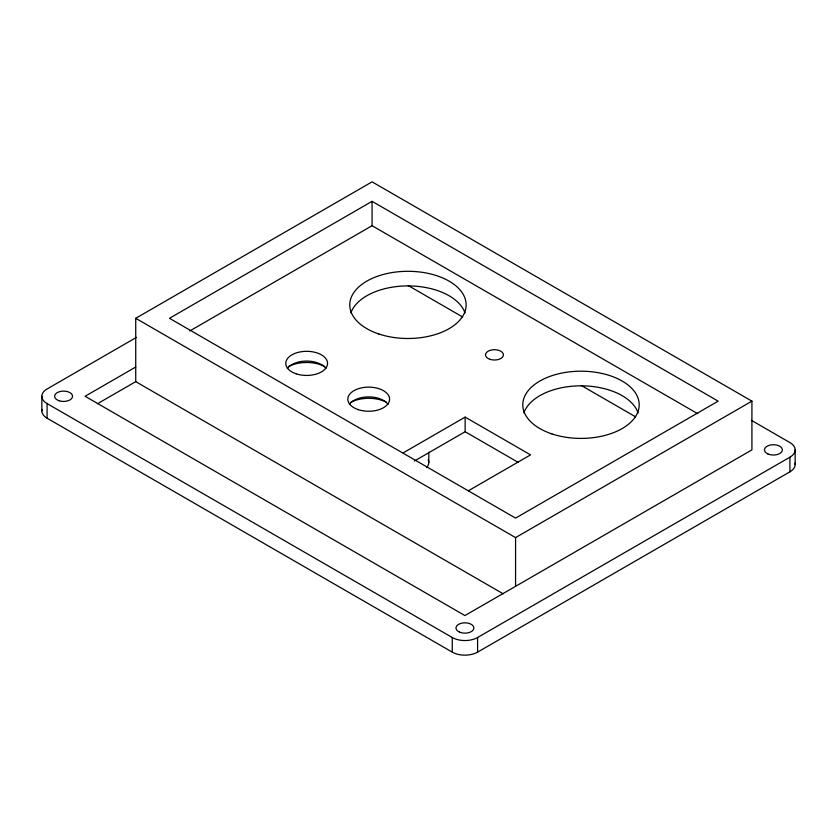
<?xml version="1.0" encoding="UTF-8"?>
<svg xmlns="http://www.w3.org/2000/svg" width="837" height="837" viewBox="0 0 837 837"><rect width="100%" height="100%" fill="white"/><g stroke="black" fill="none" stroke-linecap="round" stroke-linejoin="round"><path stroke-width="1.26" d="M503.142 593.778L135.73 381.651L135.73 318.301L372.078 181.849L751.919 401.143L751.919 449.877L464.922 615.572L85.081 396.278L135.73 367.035M136.494 337.353L47.092 388.964A17.901 10.337 0 0 0 47.092 403.58L47.092 418.207L452.262 652.128A17.901 10.337 0 0 0 477.592 652.128L789.908 471.817A17.901 10.337 0 0 0 794.993 463.154M372.078 201.34L169.492 318.301L515.571 518.113L718.156 401.143L372.078 201.34L372.078 225.708L697.796 413.76M189.863 330.908L372.078 225.708M97.458 403.748L135.73 381.651M403.099 452.922L465.142 417.108L530.553 454.878L468.521 490.691M414.378 461.03L465.142 431.725L518.145 462.338M135.73 318.301L515.571 537.605L751.919 401.143M47.092 403.58L452.262 637.512A17.901 10.337 0 0 0 477.592 637.512L789.908 457.19A17.901 10.337 0 0 0 789.908 442.574L751.427 420.352M408.268 285.584L462.558 316.93M581.307 385.491L635.597 416.836M795.15 449.877L795.15 464.504M789.908 457.19L789.908 471.817M515.571 537.605L515.571 586.339M477.592 637.512L477.592 652.128M465.142 417.108L465.142 431.725M452.262 637.512L452.262 652.128M428.806 452.221L428.806 462.474M41.85 396.278L41.85 410.894M47.092 418.207A17.901 10.337 0 0 1 42.007 409.544M287.353 368.51A20.894 12.063 0 0 1 306.656 361.061A20.894 12.063 0 0 1 325.959 368.51M349.395 404.334A20.894 12.063 0 0 1 368.698 396.884A20.894 12.063 0 0 1 388.002 404.334M288.514 366.564A26.857 15.505 0 0 1 324.798 366.564M350.912 402.199A26.857 15.505 0 0 1 386.328 402.126M428.167 459.806A17.901 10.337 0 0 1 426.472 467.653M523.91 412.871A58.203 33.606 0 0 1 580.993 385.826A58.203 33.606 0 0 1 638.076 412.871M350.87 312.965A58.203 33.606 0 0 1 407.954 285.919A58.203 33.606 0 0 1 465.027 312.965M459.471 632.081A8.956 5.168 0 0 0 473.805 628.66A8.956 5.168 0 0 0 461.501 623.209A8.956 5.168 0 0 0 459.471 632.081M59.113 400.756A8.956 5.168 0 0 0 72.547 396.278A8.956 5.168 0 0 0 59.113 391.8A8.956 5.168 0 0 0 59.113 400.756M767.958 453.978A8.956 5.168 0 0 0 782.281 450.557A8.956 5.168 0 0 0 769.977 445.106A8.956 5.168 0 0 0 767.958 453.978M489.99 359.324A8.956 5.168 0 0 0 503.424 354.846A8.956 5.168 0 0 0 489.99 350.379A8.956 5.168 0 0 0 489.99 359.324M296.214 373.825A20.894 12.063 0 0 0 327.549 363.384A20.894 12.063 0 0 0 296.214 352.932A20.894 12.063 0 0 0 296.214 373.825M358.257 409.638A20.894 12.063 0 0 0 389.592 399.197A20.894 12.063 0 0 0 358.257 388.755A20.894 12.063 0 0 0 358.257 409.638M551.886 433.901A58.203 33.606 0 0 0 639.196 404.805A58.203 33.606 0 0 0 551.886 375.698A58.203 33.606 0 0 0 551.886 433.901M378.847 333.994A58.203 33.606 0 0 0 466.146 304.898A58.203 33.606 0 0 0 378.847 275.802A58.203 33.606 0 0 0 378.847 333.994"/></g></svg>
